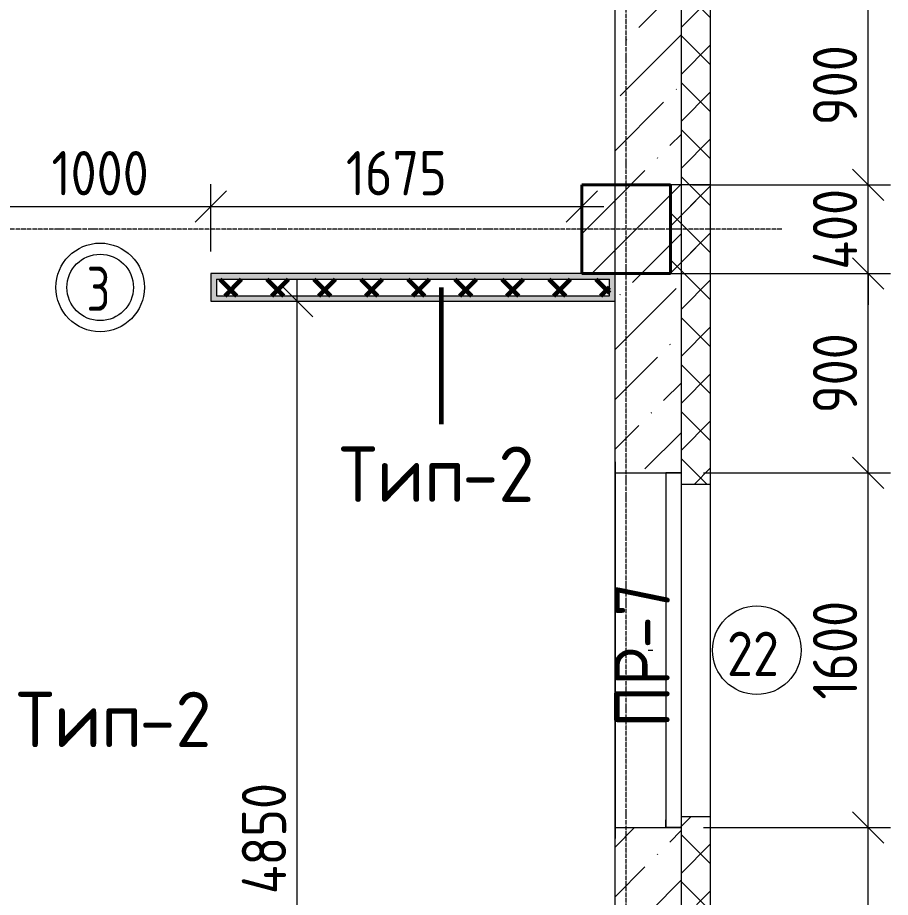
# Model space of a CAD drawing. Header units: millimetres. Extents: x -60946 to 138510, y -262288 to 24501.
# Drawn here: x -5938 to -1997, y -86160 to -82189 of the extents above; entities that cross this region are included whole.
import ezdxf

# ---------------------------------------------------------------- set-up
doc = ezdxf.new("R2010")
doc.units = ezdxf.units.MM
doc.linetypes.add('ADSK_Линия сетки', pattern=[25, 20, -2.5, 0, -2.5])
for name, color, linetype, lineweight in [('2)Тип-2', 3, 'Continuous', 60), ('_ Окна', 7, 'Continuous', 18), ('Марки', 7, 'Continuous', 20), ('Марки дверей', 7, 'Continuous', 20), ('Марки окон', 7, 'Continuous', 20), ('Несущие колонны', 7, 'Continuous', 18), ('Окна', 7, 'Continuous', 9), ('Оси', 7, 'Continuous', 9), ('Размеры', 7, 'Continuous', 9), ('Стены внутренние', 7, 'Continuous', 18), ('Стены наружные', 7, 'Continuous', 18), ('Стены штриховка', 7, 'Continuous', 9)]:
    doc.layers.add(name, color=color, linetype=linetype, lineweight=lineweight)
doc.styles.add('GOST Common_2', font='', dxfattribs={"width": 0.9, "height": 250})
doc.styles.add('GOST Common_3', font='', dxfattribs={"width": 0.9, "height": 200})
doc.styles.add('GOST Common_4', font='', dxfattribs={"height": 250})
doc.styles.add('GOST Common_B', font='', dxfattribs={"width": 0.8, "height": 200})
doc.styles.get('GOST Common_2').set_extended_font_data('GOST Common')
doc.styles.get('GOST Common_3').set_extended_font_data('GOST Common')
doc.styles.get('GOST Common_4').set_extended_font_data('GOST Common')
doc.styles.get('GOST Common_B').set_extended_font_data('GOST Common', bold=True)
doc.dimstyles.new('ADSK_Основной_2_0_1', dxfattribs={"dimscale": 304.8, "dimtxt": 201.142999, "dimasz": 0.463911, "dimexe": 0.328084, "dimexo": 0.328084, "dimgap": 0.164042, "dimtad": 1, "dimdec": 3, "dimrnd": 0.001, "dimdsep": 46, "dimtxsty": 'GOST Common_3', "dimblk1": 'OBLIQUE', "dimblk2": 'OBLIQUE', "dimsah": 1, "dimcen": 0.09, "dimdle": 0.328084, "dimazin": 2, "dimtfac": 1, "dimtdec": 4, "dimtix": 1, "dimtmove": 1, "dimatfit": 3, "dimfxl": 1, "dimtvp": 1, "dimtolj": 1, "dimtzin": 0, "dimlwd": 20, "dimlwe": 20, "dimarcsym": 2})
doc.dimstyles.new('ADSK_Основной_2_0_2', dxfattribs={"dimscale": 304.8, "dimtxt": 201.142999, "dimasz": 0.463911, "dimexe": 0.328084, "dimexo": 0.328084, "dimgap": 0.164042, "dimtad": 1, "dimdec": 3, "dimrnd": 0.001, "dimdsep": 46, "dimtxsty": 'GOST Common_3', "dimblk1": 'OBLIQUE', "dimblk2": 'OBLIQUE', "dimsah": 1, "dimcen": 0.09, "dimdle": 0.328084, "dimazin": 2, "dimtfac": 1, "dimtdec": 4, "dimtix": 1, "dimtmove": 0, "dimatfit": 3, "dimfxl": 1, "dimtvp": 1, "dimtolj": 1, "dimtzin": 0, "dimlwd": 20, "dimlwe": 20, "dimarcsym": 2})
pattern_1 = [(45, (9.36, -97949.04), (-106.066, 106.066), []), (135, (9.36, -97949.04), (-106.066, -106.066), [])]

# ---------------------------------------------------------------- blocks, each defined once
blk = doc.blocks.new('ADSK_КолоннаЖБ_Прямоугольная - 400x400 мм-1807142-Кладочный план 2-го этаж')
at = {"layer": 'Несущие колонны', "lineweight": 40}
for p, q in [((-200, 200), (200, 200)), ((-200, -200), (-200, 200)), ((200, 200), (200, -200)), ((200, -200), (-200, -200))]:
    blk.add_line(p, q, dxfattribs=at)
blk = doc.blocks.new('ОКНО L03 _2СТ_RS - ОК-5_1600х2000h-3556615-Кладочный план 2-го этаж')
at = {"layer": '_ Окна'}
for p, q in [((-838.1, 149), (761.9, 149)), ((-838.1, 149), (-838.1, 79)), ((-838.1, 149), (-833.1, 149)), ((-818.1, 149), (-38.1, 149)), ((-38.1, 149), (741.9, 149)), ((761.9, 149), (756.9, 149)), ((761.9, 149), (761.9, 79)), ((-838.1, 79), (761.9, 79)), ((-838.1, 79), (-803.1, 79)), ((-818.1, 79), (-38.1, 79)), ((-38.1, 79), (741.9, 79)), ((761.9, 79), (726.9, 79))]:
    blk.add_line(p, q, dxfattribs=at)
at = {"layer": 'Окна'}
blk.add_line((-888.1, -150), (811.9, -150), dxfattribs=at)
blk = doc.blocks.new('_Oblique')
at = {"color": 0, "linetype": 'ByBlock', "lineweight": -2}
blk.add_line((-0.5, -0.5), (0.5, 0.5), dxfattribs=at)
blk = doc.blocks.new('*D4606')
at = {"layer": 'Defpoints', "color": 0, "transparency": 16777216}
for p in [(-2941.6, -85844.1), (-2097.3, -85844.1), (-2990.6, -88344.1)]:
    blk.add_point(p, dxfattribs=at)
at = {"layer": 'Размеры', "color": 0, "lineweight": 20, "transparency": 16777216}
for p, q in [((-2097.3, -88444.1), (-2097.3, -85744.1)), ((-2841.6, -85844.1), (-1997.3, -85844.1)), ((-2890.6, -88344.1), (-1997.3, -88344.1))]:
    blk.add_line(p, q, dxfattribs=at)
at = {"layer": 'Размеры', "color": 0, "lineweight": 20, "transparency": 16777216, "xscale": 141.4, "yscale": 141.4, "zscale": 141.4}
for p, rotation in [((-2097.3, -85844.1), 90), ((-2097.3, -88344.1), 270)]:
    blk.add_blockref('_Oblique', p, dxfattribs=dict(at, rotation=rotation))
at = {"layer": 'Размеры', "color": 0, "lineweight": 9, "transparency": 16777216, "insert": (-2247.3, -87094.1), "char_height": 200, "width": 605.475, "attachment_point": 5, "rotation": 90, "style": 'GOST Common_3'}
blk.add_mtext('\\A1;2500', dxfattribs=at)
blk = doc.blocks.new('*D4607')
at = {"layer": 'Defpoints', "color": 0, "transparency": 16777216}
for p in [(-2941.6, -84244.1), (-2097.3, -84244.1), (-2941.6, -85844.1)]:
    blk.add_point(p, dxfattribs=at)
at = {"layer": 'Размеры', "color": 0, "lineweight": 20, "transparency": 16777216}
for p, q in [((-2097.3, -85944.1), (-2097.3, -84144.1)), ((-2841.6, -84244.1), (-1997.3, -84244.1)), ((-2841.6, -85844.1), (-1997.3, -85844.1))]:
    blk.add_line(p, q, dxfattribs=at)
at = {"layer": 'Размеры', "color": 0, "lineweight": 20, "transparency": 16777216, "xscale": 141.4, "yscale": 141.4, "zscale": 141.4}
for p, rotation in [((-2097.3, -84244.1), 90), ((-2097.3, -85844.1), 270)]:
    blk.add_blockref('_Oblique', p, dxfattribs=dict(at, rotation=rotation))
at = {"layer": 'Размеры', "color": 0, "lineweight": 9, "transparency": 16777216, "insert": (-2247.3, -85044.1), "char_height": 200, "width": 560.473, "attachment_point": 5, "rotation": 90, "style": 'GOST Common_3'}
blk.add_mtext('\\A1;1600', dxfattribs=at)
blk = doc.blocks.new('*D4608')
at = {"layer": 'Defpoints', "color": 0, "transparency": 16777216}
for p in [(-2990.6, -83344.1), (-2097.3, -83344.1), (-2941.6, -84244.1)]:
    blk.add_point(p, dxfattribs=at)
at = {"layer": 'Размеры', "color": 0, "lineweight": 20, "transparency": 16777216}
for p, q in [((-2097.3, -84344.1), (-2097.3, -83244.1)), ((-2890.6, -83344.1), (-1997.3, -83344.1)), ((-2841.6, -84244.1), (-1997.3, -84244.1))]:
    blk.add_line(p, q, dxfattribs=at)
at = {"layer": 'Размеры', "color": 0, "lineweight": 20, "transparency": 16777216, "xscale": 141.4, "yscale": 141.4, "zscale": 141.4}
for p, rotation in [((-2097.3, -83344.1), 90), ((-2097.3, -84244.1), 270)]:
    blk.add_blockref('_Oblique', p, dxfattribs=dict(at, rotation=rotation))
at = {"layer": 'Размеры', "color": 0, "lineweight": 9, "transparency": 16777216, "insert": (-2247.3, -83794.1), "char_height": 200, "width": 454.106, "attachment_point": 5, "rotation": 90, "style": 'GOST Common_3'}
blk.add_mtext('\\A1;900', dxfattribs=at)
blk = doc.blocks.new('*D4609')
at = {"layer": 'Defpoints', "color": 0, "transparency": 16777216}
for p in [(-2990.6, -82944.1), (-2097.3, -82944.1), (-2990.6, -83344.1)]:
    blk.add_point(p, dxfattribs=at)
at = {"layer": 'Размеры', "color": 0, "lineweight": 20, "transparency": 16777216}
for p, q in [((-2097.3, -82944.1), (-2097.3, -82802.7)), ((-2890.6, -82944.1), (-1997.3, -82944.1)), ((-2097.3, -83344.1), (-2097.3, -82944.1)), ((-2890.6, -83344.1), (-1997.3, -83344.1)), ((-2097.3, -83344.1), (-2097.3, -83485.5))]:
    blk.add_line(p, q, dxfattribs=at)
at = {"layer": 'Размеры', "color": 0, "lineweight": 20, "transparency": 16777216, "xscale": 141.4, "yscale": 141.4, "zscale": 141.4}
for p, rotation in [((-2097.3, -82944.1), 270), ((-2097.3, -83344.1), 90)]:
    blk.add_blockref('_Oblique', p, dxfattribs=dict(at, rotation=rotation))
at = {"layer": 'Размеры', "color": 0, "lineweight": 9, "transparency": 16777216, "insert": (-2247.3, -83144.1), "char_height": 200, "width": 474.561, "attachment_point": 5, "rotation": 90, "style": 'GOST Common_3'}
blk.add_mtext('\\A1;400', dxfattribs=at)
blk = doc.blocks.new('*D4610')
at = {"layer": 'Defpoints', "color": 0, "transparency": 16777216}
for p in [(-2941.6, -82044.1), (-2097.3, -82044.1), (-2990.6, -82944.1)]:
    blk.add_point(p, dxfattribs=at)
at = {"layer": 'Размеры', "color": 0, "lineweight": 20, "transparency": 16777216}
for p, q in [((-2097.3, -83044.1), (-2097.3, -81944.1)), ((-2841.6, -82044.1), (-1997.3, -82044.1)), ((-2890.6, -82944.1), (-1997.3, -82944.1))]:
    blk.add_line(p, q, dxfattribs=at)
at = {"layer": 'Размеры', "color": 0, "lineweight": 20, "transparency": 16777216, "xscale": 141.4, "yscale": 141.4, "zscale": 141.4}
for p, rotation in [((-2097.3, -82044.1), 90), ((-2097.3, -82944.1), 270)]:
    blk.add_blockref('_Oblique', p, dxfattribs=dict(at, rotation=rotation))
at = {"layer": 'Размеры', "color": 0, "lineweight": 9, "transparency": 16777216, "insert": (-2247.3, -82494.1), "char_height": 200, "width": 454.106, "attachment_point": 5, "rotation": 90, "style": 'GOST Common_3'}
blk.add_mtext('\\A1;900', dxfattribs=at)
blk = doc.blocks.new('*D4748')
at = {"layer": 'Defpoints', "color": 0, "transparency": 16777216}
for p in [(-5065.6, -83041), (-6065.6, -83344.1), (-5065.6, -83344.1)]:
    blk.add_point(p, dxfattribs=at)
at = {"layer": 'Размеры', "color": 0, "lineweight": 20, "transparency": 16777216}
for p, q in [((-6065.6, -83244.1), (-6065.6, -82941)), ((-5065.6, -83244.1), (-5065.6, -82941)), ((-6165.6, -83041), (-4965.6, -83041))]:
    blk.add_line(p, q, dxfattribs=at)
at = {"layer": 'Размеры', "color": 0, "lineweight": 20, "transparency": 16777216, "xscale": 141.4, "yscale": 141.4, "zscale": 141.4, "rotation": 180}
blk.add_blockref('_Oblique', (-6065.6, -83041), dxfattribs=at)
at = {"layer": 'Размеры', "color": 0, "lineweight": 20, "transparency": 16777216, "xscale": 141.4, "yscale": 141.4, "zscale": 141.4}
blk.add_blockref('_Oblique', (-5065.6, -83041), dxfattribs=at)
at = {"layer": 'Размеры', "color": 0, "lineweight": 9, "transparency": 16777216, "insert": (-5565.6, -82891), "char_height": 200, "width": 560.473, "attachment_point": 5, "style": 'GOST Common_3'}
blk.add_mtext('\\A1;1000', dxfattribs=at)
blk = doc.blocks.new('*D4749')
at = {"layer": 'Defpoints', "color": 0, "transparency": 16777216}
for p in [(-3390.6, -82941.1), (-3390.6, -83041), (-5065.6, -83344.1)]:
    blk.add_point(p, dxfattribs=at)
at = {"layer": 'Размеры', "color": 0, "lineweight": 20, "transparency": 16777216}
for p, q in [((-5065.6, -83244.1), (-5065.6, -82941)), ((-5165.6, -83041), (-3290.6, -83041)), ((-3390.6, -83041.1), (-3390.6, -83141))]:
    blk.add_line(p, q, dxfattribs=at)
at = {"layer": 'Размеры', "color": 0, "lineweight": 20, "transparency": 16777216, "xscale": 141.4, "yscale": 141.4, "zscale": 141.4, "rotation": 180}
blk.add_blockref('_Oblique', (-5065.6, -83041), dxfattribs=at)
at = {"layer": 'Размеры', "color": 0, "lineweight": 20, "transparency": 16777216, "xscale": 141.4, "yscale": 141.4, "zscale": 141.4}
blk.add_blockref('_Oblique', (-3390.6, -83041), dxfattribs=at)
at = {"layer": 'Размеры', "color": 0, "lineweight": 9, "transparency": 16777216, "insert": (-4228.1, -82891), "char_height": 200, "width": 560.473, "attachment_point": 5, "style": 'GOST Common_3'}
blk.add_mtext('\\A1;1675', dxfattribs=at)
blk = doc.blocks.new('*D4752')
at = {"layer": 'Defpoints', "color": 0, "transparency": 16777216}
for p in [(-4775.7, -83469.1), (-4675.7, -83469.1), (-4440.6, -88319.1)]:
    blk.add_point(p, dxfattribs=at)
at = {"layer": 'Размеры', "color": 0, "lineweight": 20, "transparency": 16777216}
for p, q in [((-4675.7, -88419.1), (-4675.7, -83369.1)), ((-4675.7, -83469.1), (-4575.7, -83469.1)), ((-4540.6, -88319.1), (-4775.7, -88319.1))]:
    blk.add_line(p, q, dxfattribs=at)
at = {"layer": 'Размеры', "color": 0, "lineweight": 20, "transparency": 16777216, "xscale": 141.4, "yscale": 141.4, "zscale": 141.4}
for p, rotation in [((-4675.7, -83469.1), 90), ((-4675.7, -88319.1), 270)]:
    blk.add_blockref('_Oblique', p, dxfattribs=dict(at, rotation=rotation))
at = {"layer": 'Размеры', "color": 0, "lineweight": 9, "transparency": 16777216, "insert": (-4825.7, -85894.1), "char_height": 200, "width": 625.93, "attachment_point": 5, "rotation": 90, "style": 'GOST Common_3'}
blk.add_mtext('\\A1;4850', dxfattribs=at)
blk = doc.blocks.new('М_двери1 - Марка экземпляра 2-3719212-Кладочный план 2-го этаж')
at = {"layer": 'Марки дверей'}
for radius in [2, 1.5]:
    blk.add_circle((0, 0), radius, dxfattribs=at)
blk = doc.blocks.new('М_окна1 - Маркировка типоразмера-1510237-Кладочный план 2-го этаж')
at = {"layer": 'Марки окон'}
blk.add_circle((0, 0), 2, dxfattribs=at)
blk = doc.blocks.new('ADSK_Марка_Отверстие - Экземпляр_Только Марка-157312-Кладочный план 2-го этаж')
at = {"layer": 'Марки'}
blk.add_line((0, 0), (0.2, 0), dxfattribs=at)

msp = doc.modelspace()

# ---------------------------------------------------------------- hatches: boundary and pattern name
at = {"layer": '2)Тип-2'}
h = msp.add_hatch(color=256, dxfattribs=at)
h.paths.add_polyline_path([(-6415.6385, -83469.0666), (-6390.6385, -83469.0666), (-6390.6385, -83444.0666), (-6715.6385, -83444.0666), (-6715.6385, -83344.0666), (-6740.6385, -83344.0666), (-6740.6385, -83469.0666)])
h.paths.add_polyline_path([(-3240.6385, -83469.0666), (-3240.6385, -83369.0666), (-3265.6385, -83369.0666), (-3265.6385, -83444.0666), (-5040.6385, -83444.0666), (-5040.6385, -83344.0666), (-5065.6385, -83344.0666), (-5065.6385, -83469.0666), (-4481.2137, -83469.0666)])
h.paths.add_polyline_path([(-6065.6385, -83469.0666), (-6065.6385, -83344.0666), (-6090.6385, -83344.0666), (-6090.6385, -83444.0666), (-6315.6385, -83444.0666), (-6315.6385, -83469.0666), (-6290.6385, -83469.0666)])
h.paths.add_polyline_path([(-8915.6385, -83469.0666), (-7740.6385, -83469.0666), (-7740.6385, -83344.0666), (-7765.6385, -83344.0666), (-7765.6385, -83444.0666), (-8940.6385, -83444.0666), (-8940.6385, -83469.0666)])
h = msp.add_hatch(color=256, dxfattribs=at)
h.paths.add_polyline_path([(-5040.6385, -83369.0666), (-3240.6385, -83369.0666), (-3240.6385, -83344.0666), (-5040.6385, -83344.0666)])
h.paths.add_polyline_path([(-8940.6385, -83369.0666), (-7765.6385, -83369.0666), (-7765.6385, -83344.0666), (-8940.6385, -83344.0666)])
h.paths.add_polyline_path([(-6715.6385, -83369.0666), (-6090.6385, -83369.0666), (-6090.6385, -83344.0666), (-6715.6385, -83344.0666)])
h = msp.add_hatch(dxfattribs=at)
h.set_pattern_fill('FP_4', color=256, style=0, pattern_type=2)
h.set_pattern_definition(pattern_1)
h.paths.add_polyline_path([(-3265.6385, -83444.0666), (-3265.6385, -83369.0666), (-5040.6385, -83369.0666), (-5040.6385, -83444.0666), (-4481.2137, -83444.0666)])
h.paths.add_polyline_path([(-8824.6326, -83444.0666), (-7765.6385, -83444.0666), (-7765.6385, -83369.0666), (-8940.6385, -83369.0666), (-8940.6385, -83444.0666), (-8915.6385, -83444.0666)])
h.paths.add_polyline_path([(-6090.6385, -83444.0666), (-6090.6385, -83369.0666), (-6715.6385, -83369.0666), (-6715.6385, -83444.0666), (-6315.6385, -83444.0666)])
at = {"layer": 'Несущие колонны', "lineweight": 9}
h = msp.add_hatch(dxfattribs=at)
h.set_pattern_fill('FP_1', color=256, style=0, pattern_type=2)
h.set_pattern_definition([(45, (9.36, -97949.04), (-224.5064, 224.5064), []), (45, (233.87, -97949.04), (-224.5064, 224.5064), [396.875, -79.375, 3.353, -76.022])])
h.paths.add_polyline_path([(-3390.6385, -83344.0666), (-2990.6385, -83344.0666), (-2990.6385, -82944.0666), (-3390.6385, -82944.0666)])
at = {"layer": 'Стены внутренние', "lineweight": 9}
h = msp.add_hatch(dxfattribs=at)
h.set_pattern_fill('FP_2', color=256, style=0, pattern_type=2)
h.set_pattern_definition([(45, (9.36, -97949.04), (84.1895, 308.696), [396.875, -79.375, 3.353, -76.022])])
h.paths.add_polyline_path([(-2990.6385, -88594.0666), (-2940.6385, -88594.0666), (-2941.6385, -85844.0666), (-3240.6385, -85844.0666), (-3240.6385, -88344.0666), (-2990.6385, -88344.0666), (-2990.6385, -88572.0232)])
h.paths.add_polyline_path([(-2940.6385, -84294.0666), (-2941.6385, -82044.0666), (-3240.6385, -82044.0666), (-3240.6385, -84244.0666), (-2941.6385, -84244.0666), (-2941.6385, -84294.0666)])
h.paths.add_polyline_path([(-2941.6385, -80494.0666), (-2940.6385, -80494.0666), (-2941.6385, -78544.0666), (-3240.6385, -78544.0666), (-3240.6385, -79144.0666), (-2990.6385, -79144.0666), (-2990.6385, -79544.0666), (-3240.6385, -79544.0666), (-3240.6385, -80444.0666), (-2941.6385, -80444.0666)])
h.paths.add_polyline_path([(-2941.6385, -77394.0666), (-2940.6385, -77394.0666), (-2940.6385, -74194.0666), (-2990.6385, -74194.0666), (-2990.6385, -74344.0666), (-3240.6385, -74344.0666), (-3240.6385, -77344.0666), (-2941.6385, -77344.0666)])
at = {"layer": 'Стены наружные', "lineweight": 9}
h = msp.add_hatch(dxfattribs=at)
h.set_pattern_fill('FP_4', color=256, style=0, pattern_type=2)
h.set_pattern_definition(pattern_1)
h.paths.add_polyline_path([(-2810.6385, -88294.0666), (-2810.6385, -85794.0666), (-2940.6385, -85794.0666), (-2940.6385, -88294.0666)])
h.paths.add_polyline_path([(-2810.6385, -84294.0666), (-2810.6385, -81994.0666), (-2940.6385, -81994.0666), (-2940.6385, -84294.0666)])
h.paths.add_polyline_path([(-2940.6385, -80494.0666), (-2810.6385, -80494.0666), (-2810.6385, -78494.0666), (-2940.6385, -78494.0666), (-2940.6385, -78512.76)])
h.paths.add_polyline_path([(-2940.6385, -77394.0666), (-2810.6385, -77394.0666), (-2810.6385, -73894.0666), (-2940.6385, -73894.0666), (-2940.6385, -75638.6848)])
h = msp.add_hatch(dxfattribs=at)
h.set_pattern_fill('FP_4', color=256, style=0, pattern_type=2)
h.set_pattern_definition(pattern_1)
h.paths.add_polyline_path([(-2990.6385, -83344.0666), (-2810.6385, -83344.0666), (-2810.6385, -82944.0666), (-2990.6385, -82944.0666)])

# ---------------------------------------------------------------- linework, layer by layer
at = {"layer": '2)Тип-2'}
msp.add_line((-4025.701, -83406.5666), (-4025.701, -84023.9794), dxfattribs=at)
at = {"layer": 'Несущие колонны', "lineweight": 9}
for p, q in [((-2990.6385, -82944.0666), (-3390.6385, -82944.0666)), ((-3390.6385, -82944.0666), (-3390.6385, -83344.0666)), ((-2990.6385, -83344.0666), (-2990.6385, -82944.0666)), ((-3390.6385, -83344.0666), (-2990.6385, -83344.0666))]:
    msp.add_line(p, q, dxfattribs=at)
at = {"layer": 'Оси', "linetype": 'ADSK_Линия сетки', "lineweight": 5}
for p, q in [((-3190.6385, -108922.9178), (-3190.6385, -73448.1214)), ((-2488.0423, -83144.0666), (-25230.7352, -83144.0666))]:
    msp.add_line(p, q, dxfattribs=at)
at = {"layer": 'Стены внутренние', "lineweight": 5}
for p, q in [((-3240.6385, -84244.0666), (-3240.6385, -82044.0666)), ((-3240.6385, -83344.0666), (-5065.6385, -83344.0666)), ((-5065.6385, -83344.0666), (-5065.6385, -83469.0666)), ((-5065.6385, -83469.0666), (-3240.6385, -83469.0666)), ((-3240.6385, -85844.0666), (-3240.6385, -84244.0666)), ((-3240.6385, -84244.0666), (-2941.6385, -84244.0666)), ((-2941.6385, -84244.0666), (-2941.6385, -84294.0666)), ((-2940.6385, -84294.0666), (-2941.6385, -84294.0666)), ((-2941.6385, -85794.0666), (-2941.6385, -85844.0666)), ((-2940.6385, -85794.0666), (-2941.6385, -85794.0666)), ((-3240.6385, -88319.0666), (-3240.6385, -85844.0666)), ((-3240.6385, -85844.0666), (-2941.6385, -85844.0666))]:
    msp.add_line(p, q, dxfattribs=at)
at = {"layer": 'Стены наружные', "lineweight": 9}
for p, q in [((-2810.6385, -81994.0666), (-2810.6385, -84294.0666)), ((-2990.6385, -82944.0666), (-2990.6385, -83344.0666)), ((-2810.6385, -82944.0666), (-2990.6385, -82944.0666)), ((-2990.6385, -83344.0666), (-2810.6385, -83344.0666)), ((-2940.6385, -84294.0666), (-2810.6385, -84294.0666)), ((-2810.6385, -84294.0666), (-2810.6385, -85794.0666)), ((-2940.6385, -85794.0666), (-2810.6385, -85794.0666)), ((-2810.6385, -85794.0666), (-2810.6385, -88164.0666))]:
    msp.add_line(p, q, dxfattribs=at)
at = {"layer": 'Стены штриховка', "lineweight": 9}
for p, q in [((-2940.6385, -84294.0666), (-2940.6385, -81994.0666)), ((-5040.6385, -83369.0666), (-5040.6385, -83444.0666)), ((-5040.6385, -83369.0666), (-3265.6385, -83369.0666)), ((-3265.6385, -83444.0666), (-3265.6385, -83369.0666)), ((-5040.6385, -83444.0666), (-3265.6385, -83444.0666)), ((-2940.6385, -88294.0666), (-2940.6385, -85794.0666))]:
    msp.add_line(p, q, dxfattribs=at)

# ---------------------------------------------------------------- block references
at = {"layer": 'Марки', "xscale": 99.99999999999993, "yscale": 99.99999999999993, "zscale": 99.99999999999993}
msp.add_blockref('ADSK_Марка_Отверстие - Экземпляр_Только Марка-157312-Кладочный план 2-го этаж', (-3090.6385, -85044.0666), dxfattribs=at)
at = {"layer": 'Марки дверей', "xscale": 99.99999999999993, "yscale": 99.99999999999993, "zscale": 99.99999999999993}
msp.add_blockref('М_двери1 - Марка экземпляра 2-3719212-Кладочный план 2-го этаж', (-5565.6385, -83406.5666), dxfattribs=at)
at = {"layer": 'Марки окон', "xscale": 99.99999999999993, "yscale": 99.99999999999993, "zscale": 99.99999999999993}
msp.add_blockref('М_окна1 - Маркировка типоразмера-1510237-Кладочный план 2-го этаж', (-2600.6385, -85044.0666), dxfattribs=at)
at = {"layer": 'Несущие колонны', "lineweight": 40, "rotation": 89.9999999999999}
msp.add_blockref('ADSK_КолоннаЖБ_Прямоугольная - 400x400 мм-1807142-Кладочный план 2-го этаж', (-3190.6385, -83144.0666), dxfattribs=at)
at = {"layer": 'Окна', "rotation": 269.9999999999997}
msp.add_blockref('ОКНО L03 _2СТ_RS - ОК-5_1600х2000h-3556615-Кладочный план 2-го этаж', (-3090.6385, -85082.1666), dxfattribs=at)

# ---------------------------------------------------------------- texts
at = {"layer": '2)Тип-2', "color": 116, "lineweight": 9, "true_color": 0x008040, "char_height": 250, "attachment_point": 1, "style": 'GOST Common_4'}
for s, insert, width in [('Тип', (-4485.701, -84124.5523), 673.4175), ('-2', (-3930.076, -84124.5523), 432.91125), ('Тип', (-5943.9539, -85231.5442), 673.4175), ('-2', (-5388.3289, -85231.5442), 432.91125)]:
    msp.add_mtext(s, dxfattribs=dict(at, insert=insert, width=width))
at = {"layer": 'Марки', "lineweight": 9, "char_height": 250, "attachment_point": 1, "rotation": 90, "style": 'GOST Common_2'}
for s, insert, width in [('-7', (-3243.6196, -85036.8099), 389.620125), ('ПР', (-3243.6196, -85393.9974), 432.91125)]:
    msp.add_mtext(s, dxfattribs=dict(at, insert=insert, width=width))
at = {"layer": 'Марки дверей', "lineweight": 5, "insert": (-5626.8959, -83312.9076), "char_height": 200, "width": 141.097, "attachment_point": 1, "style": 'GOST Common_B'}
msp.add_mtext('\\fGOST Common|b1|i0|c204|p34|;\\W.8;3', dxfattribs=at)
at = {"layer": 'Марки окон', "lineweight": 5, "insert": (-2735.1959, -84960.2812), "char_height": 200, "width": 317.46825, "attachment_point": 1, "style": 'GOST Common_3'}
msp.add_mtext('22', dxfattribs=at)

# ---------------------------------------------------------------- dimensions: what is measured, and where the dimension line sits
at = {"layer": 'Размеры', "lineweight": 9}
for base, p1, p2, dimstyle, override, picture, middle in [((-2097.2595, -82044.0666), (-2990.6385, -82944.0666), (-2941.6385, -82044.0666), 'ADSK_Основной_2_0_1', {"dimpost": '<>', "dimfxl": 901.332902}, '*D4610', (-2247.2595, -82494.0666)), ((-2097.2595, -82944.0666), (-2990.6385, -83344.0666), (-2990.6385, -82944.0666), 'ADSK_Основной_2_0_1', {"dimpost": '<>', "dimfxl": 400}, '*D4609', (-2247.2595, -83144.0666)), ((-2097.2595, -83344.0666), (-2941.6385, -84244.0666), (-2990.6385, -83344.0666), 'ADSK_Основной_2_0_1', {"dimpost": '<>', "dimfxl": 901.332902}, '*D4608', (-2247.2595, -83794.0666)), ((-4675.7141, -83469.0666), (-4440.6385, -88319.0666), (-4775.699, -83469.0666), 'ADSK_Основной_2_0_2', {"dimpost": '<>', "dimfxl": 4861.559993}, '*D4752', (-4825.7141, -85894.0666)), ((-2097.2595, -84244.0666), (-2941.6385, -85844.0666), (-2941.6385, -84244.0666), 'ADSK_Основной_2_0_1', {"dimpost": '<>', "dimfxl": 1600}, '*D4607', (-2247.2595, -85044.0666)), ((-2097.2595, -85844.0666), (-2990.6385, -88344.0666), (-2941.6385, -85844.0666), 'ADSK_Основной_2_0_1', {"dimpost": '<>', "dimfxl": 2500.480154}, '*D4606', (-2247.2595, -87094.0666))]:
    dim = msp.add_linear_dim(base=base, p1=p1, p2=p2, angle=90, dimstyle=dimstyle, override=override, dxfattribs=at)
    dim.commit()
    dim.dimension.update_dxf_attribs({"geometry": picture, "text_midpoint": middle})
for base, p1, p2, override, picture, middle in [((-5065.6385, -83041.0352), (-6065.6385, -83344.0666), (-5065.6385, -83344.0666), {"dimpost": '<>', "dimfxl": 1000}, '*D4748', (-5565.6385, -82891.0352)), ((-3390.6385, -83041.0352), (-5065.6385, -83344.0666), (-3390.6385, -82941.0503), {"dimpost": '<>', "dimfxl": 1722.8021}, '*D4749', (-4228.1385, -82891.0352))]:
    dim = msp.add_linear_dim(base=base, p1=p1, p2=p2, dimstyle='ADSK_Основной_2_0_2', override=override, dxfattribs=at)
    dim.commit()
    dim.dimension.update_dxf_attribs({"geometry": picture, "text_midpoint": middle})

doc.saveas('drawing.dxf')
